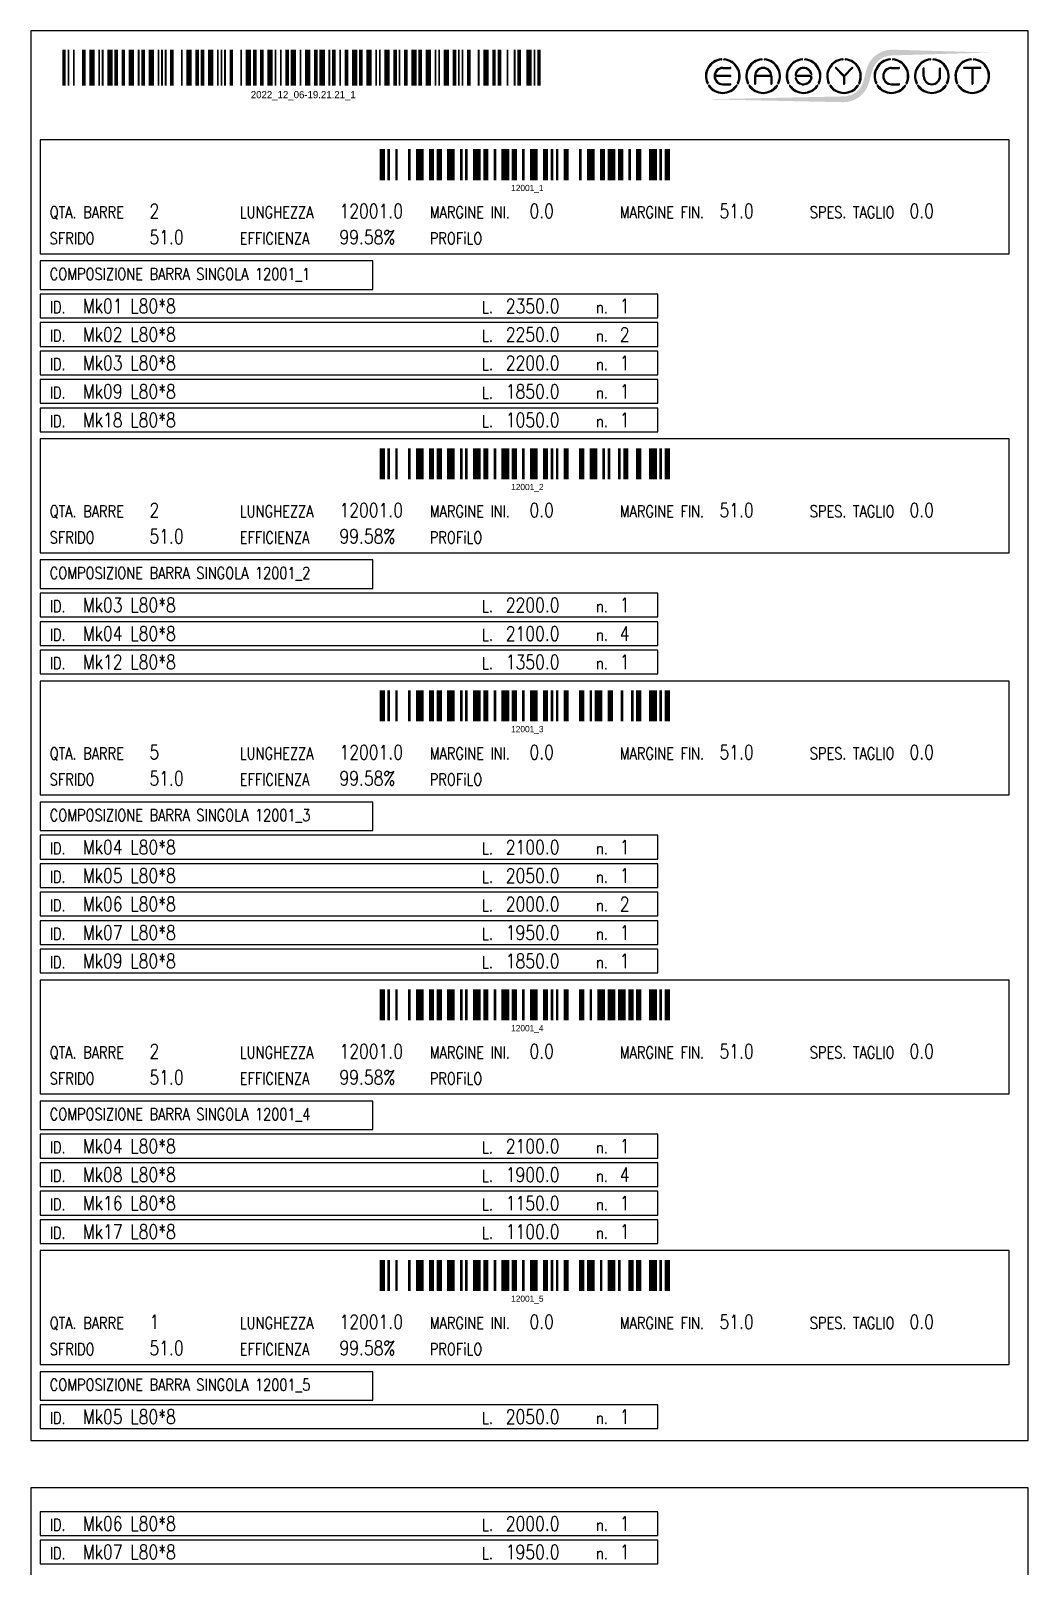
# Model space of a CAD drawing. Header units: millimetres. Extents: x -56 to 421004, y -1 to 91234.
# Drawn here: x 314516 to 326691, y 72382 to 91137 of the extents above; entities that cross this region are included whole.
import ezdxf
from ezdxf.enums import TextEntityAlignment as Align

# ---------------------------------------------------------------- set-up
doc = ezdxf.new("R2010")
doc.units = ezdxf.units.MM
doc.styles.add('EasyCutStyle', font='romans.shx', dxfattribs={"width": 0.8})

# ---------------------------------------------------------------- blocks, each defined once
blk = doc.blocks.new('Logo')
h = blk.add_hatch(color=256)
h.set_gradient(color1=(255, 0, 0), color2=(255, 255, 0), tint=1)
h.paths.add_polyline_path([(20.5, 4.4, -0.339454), (37.1, 17.2), (118.6, 19.6), (37.1, 22, 0.339454), (15.8, 5.7), (13.2, -4.2, -0.339454), (-3.4, -16.9), (-118.2, -19.3), (-3.4, -21.7, 0.339454), (17.8, -5.4)])
for color, points in [(140, [(-115.9, -5.7, -1), (-116.7, -6.1, -0.520567), (-104.9, 14.3, -1), (-104.9, 13.5, 0.520567)]), (140, [(-91.4, -5.7, 1), (-90.6, -6.1, 0.520567), (-102.4, 14.3, 0.916853), (-102.6, 13.5, 0.043377), (-102.5, 13.5, -0.520567)]), (140, [(-82.3, -5.7, -1), (-83.1, -6.1, -0.520567), (-71.3, 14.3, -1), (-71.3, 13.5, 0.520567)]), (140, [(-57.8, -5.7, 1), (-57, -6.1, 0.520567), (-68.8, 14.3, 1), (-68.9, 13.5, -0.520567)]), (140, [(-48.7, -5.7, -1), (-49.5, -6.1, -0.520567), (-37.7, 14.3, -1), (-37.7, 13.5, 0.520567)]), (140, [(-24.2, -5.7, 1), (-23.4, -6.1, 0.520567), (-35.2, 14.3, 1), (-35.3, 13.5, -0.520567)]), (140, [(-15.1, -5.7, -1), (-15.9, -6.1, -0.520567), (-4.1, 14.3, -1), (-4.1, 13.5, 0.520567)]), (140, [(9.4, -5.7, 1), (10.2, -6.1, 0.520567), (-1.6, 14.3, 1), (-1.7, 13.5, -0.520567)]), (140, [(24.2, -5.7, -1), (23.4, -6.1, -0.520567), (35.2, 14.3, -1), (35.3, 13.5, 0.520567)]), (140, [(48.7, -5.7, 1), (49.5, -6.1, 0.520567), (37.7, 14.3, 1), (37.7, 13.5, -0.520567)]), (140, [(57.8, -5.7, -1), (57, -6.1, -0.520567), (68.8, 14.3, -1), (68.9, 13.5, 0.520567)]), (140, [(82.3, -5.7, 1), (83.1, -6.1, 0.520567), (71.3, 14.3, 1), (71.3, 13.5, -0.520567)]), (140, [(91.4, -5.7, -1), (90.6, -6.1, -0.520567), (102.4, 14.3, -1), (102.5, 13.5, 0.520567)]), (140, [(115.9, -5.7, 1), (116.7, -6.1, 0.520567), (104.9, 14.3, 1), (104.9, 13.5, -0.520567)]), (256, [(-97.3, 0.4), (-110, 0.4, -0.394366), (-103.7, 6.3), (-97.3, 6.3, 1), (-97.3, 7.2), (-103.7, 7.2, 1), (-103.7, -7.2), (-97.3, -7.2, 1), (-97.3, -6.3), (-103.7, -6.3, -0.394366), (-110, -0.4), (-97.3, -0.4, 1)]), (256, [(-31.2, -0.4, -0.486114), (-30.3, -1.5, -0.776377), (-42.6, -1.6, 1), (-43.4, -1.9, 0.776377), (-29.5, -1.7, 0.486114), (-31.2, 0.4), (-41.8, 0.4, -0.486114), (-42.6, 1.5, -0.776377), (-30.4, 1.6, 1), (-29.5, 1.9, 0.776377), (-43.5, 1.7, 0.486114), (-41.8, -0.4)]), (256, [(-9.3, 7.1, 1), (-10, 6.5), (-3.3, -0.2), (-3.3, -6.3, 1), (-2.4, -6.3), (-2.4, -0.2), (4.2, 6.5, 1), (3.6, 7.1), (-2.9, 0.6)]), (256, [(36.5, -7.2), (42.8, -7.2, 1), (42.8, -6.3), (36.5, -6.3, -1), (36.5, 6.3), (42.8, 6.3, 1), (42.8, 7.2), (36.5, 7.2, 1)]), (256, [(63.7, 0), (63.7, 6.3, 1), (62.9, 6.3), (62.9, 0, 1), (77.3, 0), (77.3, 6.3, 1), (76.4, 6.3), (76.4, 0, -1)]), (256, [(96.9, 7.2, 1), (96.9, 6.3), (103.2, 6.3), (103.2, -6.3, 1), (104.1, -6.3), (104.1, 6.3), (110.4, 6.3, 1), (110.4, 7.2)]), (140, [(-91.9, -8.3, 1), (-92.6, -7.8, -0.520567), (-114.8, -7.8, 1), (-115.5, -8.3, 0.520567)]), (140, [(-58.3, -8.3, 1), (-59, -7.8, -0.520567), (-81.2, -7.8, 1), (-81.9, -8.3, 0.520567)]), (140, [(-24.7, -8.3, 1), (-25.4, -7.8, -0.520567), (-47.6, -7.8, 1), (-48.3, -8.3, 0.520567)]), (140, [(8.9, -8.3, 1), (8.2, -7.8, -0.520567), (-14, -7.8, 1), (-14.7, -8.3, 0.520567)]), (140, [(48.3, -8.3, 1), (47.6, -7.8, -0.520567), (25.4, -7.8, 1), (24.7, -8.3, 0.520567)]), (140, [(81.9, -8.3, 1), (81.2, -7.8, -0.520567), (59, -7.8, 1), (58.3, -8.3, 0.520567)]), (140, [(115.5, -8.3, 1), (114.8, -7.8, -0.520567), (92.6, -7.8, 1), (91.9, -8.3, 0.520567)])]:
    blk.add_hatch(color=color).paths.add_polyline_path(points)
h = blk.add_hatch(color=256)
h.paths.add_polyline_path([(-63.7, -0.4), (-63.7, -6.3, 1), (-62.9, -6.3), (-62.9, 0, 1), (-77.3, 0), (-77.3, -6.3, 1), (-76.4, -6.3), (-76.4, -0.4)])
h.paths.add_polyline_path([(-76.4, 0.4, -0.933992), (-63.8, 0.4)], flags=16)
for p, q in [((-97.3, 0.4), (-110, 0.4)), ((-103.7, 7.2), (-97.3, 7.2)), ((-103.7, 6.3), (-97.3, 6.3)), ((-77.3, 0), (-77.3, -6.3)), ((-63.8, 0.4), (-76.4, 0.4)), ((-62.9, 0), (-62.9, -6.3)), ((-31.2, 0.4), (-41.8, 0.4)), ((-3.3, -0.2), (-10, 6.5)), ((-2.9, 0.6), (-9.3, 7.1)), ((-2.9, 0.6), (3.6, 7.1)), ((-2.4, -0.2), (4.2, 6.5)), ((36.5, 7.2), (42.8, 7.2)), ((36.5, 6.3), (42.8, 6.3)), ((62.9, 0), (62.9, 6.3)), ((63.7, 0), (63.7, 6.3)), ((76.4, 0), (76.4, 6.3)), ((77.3, 0), (77.3, 6.3)), ((110.4, 7.2), (96.9, 7.2)), ((103.2, 6.3), (96.9, 6.3)), ((103.2, 6.3), (103.2, -6.3)), ((104.1, 6.3), (104.1, -6.3)), ((110.4, 6.3), (104.1, 6.3)), ((-97.3, -0.4), (-110, -0.4)), ((-103.7, -6.3), (-97.3, -6.3)), ((-103.7, -7.2), (-97.3, -7.2)), ((-76.4, -0.4), (-76.4, -6.3)), ((-63.7, -0.4), (-76.4, -0.4)), ((-63.7, -0.4), (-63.7, -6.3)), ((-31.2, -0.4), (-41.8, -0.4)), ((-3.3, -0.2), (-3.3, -6.3)), ((-2.4, -0.2), (-2.4, -6.3)), ((36.5, -6.3), (42.8, -6.3)), ((36.5, -7.2), (42.8, -7.2))]:
    blk.add_line(p, q)
at = {"color": 140}
for centre, radius, start, end in [((-103.7, 0), 14.4, 95, 205), ((-103.7, 0), 13.5, 95, 205), ((-104.9, 13.9), 0.432, 275, 95), ((-102.5, 13.9), 0.432, 85, 265), ((-103.7, 0), 13.5, 335, 85), ((-103.7, 0), 14.4, 335, 85), ((-70.1, 0), 14.4, 95, 205), ((-70.1, 0), 13.5, 95, 205), ((-71.3, 13.9), 0.432, 275, 95), ((-68.9, 13.9), 0.432, 85, 265), ((-70.1, 0), 13.5, 335, 85), ((-70.1, 0), 14.4, 335, 85), ((-36.5, 0), 14.4, 95, 205), ((-36.5, 0), 13.5, 95, 205), ((-37.7, 13.9), 0.432, 275, 95), ((-35.3, 13.9), 0.432, 85, 265), ((-36.5, 0), 13.5, 335, 85), ((-36.5, 0), 14.4, 335, 85), ((-2.9, 0), 14.4, 95, 205), ((-2.9, 0), 13.5, 95, 205), ((-4.1, 13.9), 0.432, 275, 95), ((-1.7, 13.9), 0.432, 85, 265), ((-2.9, 0), 13.5, 335, 85), ((-2.9, 0), 14.4, 335, 85), ((36.5, 0), 14.4, 95, 205), ((36.5, 0), 13.5, 95, 205), ((35.3, 13.9), 0.432, 275, 95), ((37.7, 13.9), 0.432, 85, 265), ((36.5, 0), 14.4, 335, 85), ((36.5, 0), 13.5, 335, 85), ((70.1, 0), 14.4, 95, 205), ((70.1, 0), 13.5, 95, 205), ((68.9, 13.9), 0.432, 275, 95), ((71.3, 13.9), 0.432, 85, 265), ((70.1, 0), 14.4, 335, 85), ((70.1, 0), 13.5, 335, 85), ((103.7, 0), 14.4, 95, 205), ((103.7, 0), 13.5, 95, 205), ((102.5, 13.9), 0.432, 275, 95), ((104.9, 13.9), 0.432, 85, 265), ((103.7, 0), 14.4, 335, 85), ((103.7, 0), 13.5, 335, 85), ((-116.3, -5.9), 0.432, 205, 25), ((-115.1, -8), 0.432, 35, 215), ((-103.7, 0), 14.4, 215, 325), ((-103.7, 0), 13.5, 215, 325), ((-92.2, -8), 0.432, 325, 145), ((-91, -5.9), 0.432, 155, 335), ((-82.7, -5.9), 0.432, 205, 25), ((-81.5, -8), 0.432, 35, 215), ((-70.1, 0), 14.4, 215, 325), ((-70.1, 0), 13.5, 215, 325), ((-58.6, -8), 0.432, 325, 145), ((-57.4, -5.9), 0.432, 155, 335), ((-49.1, -5.9), 0.432, 205, 25), ((-47.9, -8), 0.432, 35, 215), ((-36.5, 0), 14.4, 215, 325), ((-36.5, 0), 13.5, 215, 325), ((-25, -8), 0.432, 325, 145), ((-23.8, -5.9), 0.432, 155, 335), ((-15.5, -5.9), 0.432, 205, 25), ((-14.3, -8), 0.432, 35, 215), ((-2.9, 0), 14.4, 215, 325), ((-2.9, 0), 13.5, 215, 325), ((8.6, -8), 0.432, 325, 145), ((9.8, -5.9), 0.432, 155, 335), ((23.8, -5.9), 0.432, 205, 25), ((25, -8), 0.432, 35, 215), ((36.5, 0), 14.4, 215, 325), ((36.5, 0), 13.5, 215, 325), ((47.9, -8), 0.432, 325, 145), ((49.1, -5.9), 0.432, 155, 335), ((57.4, -5.9), 0.432, 205, 25), ((58.6, -8), 0.432, 35, 215), ((70.1, 0), 14.4, 215, 325), ((70.1, 0), 13.5, 215, 325), ((81.5, -8), 0.432, 325, 145), ((82.7, -5.9), 0.432, 155, 335), ((91, -5.9), 0.432, 205, 25), ((92.2, -8), 0.432, 35, 215), ((103.7, 0), 14.4, 215, 325), ((103.7, 0), 13.5, 215, 325), ((115.1, -8), 0.432, 325, 145), ((116.3, -5.9), 0.432, 155, 335)]:
    blk.add_arc(centre, radius, start, end, dxfattribs=at)
for centre, radius, start, end in [((-103.7, 0), 7.2, 90, 270), ((-103.7, 0), 6.34, 90, 176.0904), ((-97.3, 6.8), 0.432, 270, 90), ((-97.3, 0), 0.432, 270, 90), ((-70.1, 0), 7.2, 0, 180), ((-70.1, 0), 6.34, 3.9096, 176.0904), ((-36.5, 0), 7.2, 15, 166.2998), ((-41.8, 1.3), 1.73, 166.2998, 270), ((-41.8, 1.3), 0.864, 166.2998, 270), ((-36.5, 0), 6.34, 15, 166.2998), ((-31.2, -1.3), 1.73, 346.2998, 90), ((-29.9, 1.8), 0.432, 195, 15), ((-9.6, 6.8), 0.432, 45, 225), ((3.9, 6.8), 0.432, 315, 135), ((36.5, 0), 7.2, 90, 270), ((36.5, 0), 6.34, 90, 270), ((42.8, 6.8), 0.432, 270, 90), ((63.3, 6.3), 0.432, 0, 180), ((70.1, 0), 7.2, 180, 0), ((70.1, 0), 6.34, 180, 0), ((76.8, 6.3), 0.432, 0, 180), ((96.9, 6.8), 0.432, 90, 270), ((110.4, 6.8), 0.432, 270, 90), ((-103.7, 0), 6.34, 183.9096, 270), ((-97.3, -6.8), 0.432, 270, 90), ((-76.8, -6.3), 0.432, 180, 0), ((-63.3, -6.3), 0.432, 180, 0), ((-43, -1.8), 0.432, 15, 195), ((-36.5, 0), 7.2, 195, 346.2998), ((-36.5, 0), 6.34, 195, 346.2998), ((-31.2, -1.3), 0.864, 346.2998, 90), ((-2.9, -6.3), 0.432, 180, 0), ((42.8, -6.8), 0.432, 270, 90), ((103.7, -6.3), 0.432, 180, 0)]:
    blk.add_arc(centre, radius, start, end)
blk = doc.blocks.new('BARCODE128_2022_12_06-19.21.21_1')
at = {"linetype": 'Continuous'}
for points, const_width in [([(1, 0), (1, 20)], 2), ([(3.5, 0), (3.5, 20)], 1), ([(6.5, 0), (6.5, 20)], 1), ([(12, 0), (12, 20)], 2), ([(16.5, 0), (16.5, 20)], 3), ([(20.5, 0), (20.5, 20)], 1), ([(22.5, 0), (22.5, 20)], 1), ([(26.5, 0), (26.5, 20)], 3), ([(30, 0), (30, 20)], 2), ([(34, 0), (34, 20)], 2), ([(38.5, 0), (38.5, 20)], 3), ([(42.5, 0), (42.5, 20)], 1), ([(45, 0), (45, 20)], 2), ([(49.5, 0), (49.5, 20)], 3), ([(53.5, 0), (53.5, 20)], 1), ([(55.5, 0), (55.5, 20)], 1), ([(57.5, 0), (57.5, 20)], 1), ([(61, 0), (61, 20)], 2), ([(66.5, 0), (66.5, 20)], 1), ([(70.5, 0), (70.5, 20)], 3), ([(75, 0), (75, 20)], 2), ([(78, 0), (78, 20)], 2), ([(82.5, 0), (82.5, 20)], 3), ([(86.5, 0), (86.5, 20)], 1), ([(88.5, 0), (88.5, 20)], 1), ([(90.5, 0), (90.5, 20)], 1), ([(94, 0), (94, 20)], 2), ([(99.5, 0), (99.5, 20)], 1), ([(103.5, 0), (103.5, 20)], 3), ([(107, 0), (107, 20)], 2), ([(111, 0), (111, 20)], 2), ([(115.5, 0), (115.5, 20)], 3), ([(118.5, 0), (118.5, 20)], 1), ([(121.5, 0), (121.5, 20)], 1), ([(125, 0), (125, 20)], 2), ([(128.5, 0), (128.5, 20)], 3), ([(132.5, 0), (132.5, 20)], 1), ([(136.5, 0), (136.5, 20)], 3), ([(141, 0), (141, 20)], 2), ([(144.5, 0), (144.5, 20)], 3), ([(148.5, 0), (148.5, 20)], 1), ([(151, 0), (151, 20)], 2), ([(154.5, 0), (154.5, 20)], 1), ([(158, 0), (158, 20)], 2), ([(162.5, 0), (162.5, 20)], 3), ([(166, 0), (166, 20)], 2), ([(170.5, 0), (170.5, 20)], 3), ([(174.5, 0), (174.5, 20)], 1), ([(176.5, 0), (176.5, 20)], 1), ([(180.5, 0), (180.5, 20)], 3), ([(185, 0), (185, 20)], 2), ([(187.5, 0), (187.5, 20)], 1), ([(191, 0), (191, 20)], 2), ([(195.5, 0), (195.5, 20)], 3), ([(199, 0), (199, 20)], 2), ([(203.5, 0), (203.5, 20)], 3), ([(207.5, 0), (207.5, 20)], 1), ([(209.5, 0), (209.5, 20)], 1), ([(213.5, 0), (213.5, 20)], 3), ([(218, 0), (218, 20)], 2), ([(220.5, 0), (220.5, 20)], 1), ([(222.5, 0), (222.5, 20)], 1), ([(226, 0), (226, 20)], 2), ([(231.5, 0), (231.5, 20)], 1), ([(235.5, 0), (235.5, 20)], 3), ([(240, 0), (240, 20)], 2), ([(243, 0), (243, 20)], 2), ([(247.5, 0), (247.5, 20)], 1), ([(251.5, 0), (251.5, 20)], 1), ([(254, 0), (254, 20)], 2), ([(259.5, 0), (259.5, 20)], 3), ([(262.5, 0), (262.5, 20)], 1), ([(265, 0), (265, 20)], 2)]:
    blk.add_lwpolyline(points, dxfattribs=dict(at, const_width=const_width))
blk.add_text('2022_12_06-19.21.21_1', height=4).set_placement((134, -7), align=Align.CENTER)
blk = doc.blocks.new('BARCODE128_12001_1')
at = {"linetype": 'Continuous'}
for points, const_width in [([(1, 0), (1, 12)], 2), ([(3.5, 0), (3.5, 12)], 1), ([(6.5, 0), (6.5, 12)], 1), ([(11.5, 0), (11.5, 12)], 1), ([(15.5, 0), (15.5, 12)], 3), ([(20, 0), (20, 12)], 2), ([(23, 0), (23, 12)], 2), ([(27.5, 0), (27.5, 12)], 3), ([(31.5, 0), (31.5, 12)], 1), ([(33.5, 0), (33.5, 12)], 1), ([(37.5, 0), (37.5, 12)], 3), ([(41, 0), (41, 12)], 2), ([(44.5, 0), (44.5, 12)], 1), ([(48.5, 0), (48.5, 12)], 3), ([(52, 0), (52, 12)], 2), ([(55.5, 0), (55.5, 12)], 1), ([(59.5, 0), (59.5, 12)], 3), ([(64, 0), (64, 12)], 2), ([(66.5, 0), (66.5, 12)], 1), ([(68.5, 0), (68.5, 12)], 1), ([(72, 0), (72, 12)], 2), ([(77.5, 0), (77.5, 12)], 1), ([(81.5, 0), (81.5, 12)], 3), ([(86, 0), (86, 12)], 2), ([(89.5, 0), (89.5, 12)], 3), ([(93, 0), (93, 12)], 2), ([(96.5, 0), (96.5, 12)], 1), ([(100, 0), (100, 12)], 2), ([(105.5, 0), (105.5, 12)], 3), ([(108.5, 0), (108.5, 12)], 1), ([(111, 0), (111, 12)], 2)]:
    blk.add_lwpolyline(points, dxfattribs=dict(at, const_width=const_width))
blk.add_text('12001_1', height=2.4).set_placement((57, -4.2), align=Align.CENTER)
blk = doc.blocks.new('BARCODE128_12001_2')
at = {"linetype": 'Continuous'}
for points, const_width in [([(1, 0), (1, 12)], 2), ([(3.5, 0), (3.5, 12)], 1), ([(6.5, 0), (6.5, 12)], 1), ([(11.5, 0), (11.5, 12)], 1), ([(15.5, 0), (15.5, 12)], 3), ([(20, 0), (20, 12)], 2), ([(23, 0), (23, 12)], 2), ([(27.5, 0), (27.5, 12)], 3), ([(31.5, 0), (31.5, 12)], 1), ([(33.5, 0), (33.5, 12)], 1), ([(37.5, 0), (37.5, 12)], 3), ([(41, 0), (41, 12)], 2), ([(44.5, 0), (44.5, 12)], 1), ([(48.5, 0), (48.5, 12)], 3), ([(52, 0), (52, 12)], 2), ([(55.5, 0), (55.5, 12)], 1), ([(59.5, 0), (59.5, 12)], 3), ([(64, 0), (64, 12)], 2), ([(66.5, 0), (66.5, 12)], 1), ([(68.5, 0), (68.5, 12)], 1), ([(72, 0), (72, 12)], 2), ([(78, 0), (78, 12)], 2), ([(82.5, 0), (82.5, 12)], 3), ([(86.5, 0), (86.5, 12)], 1), ([(88.5, 0), (88.5, 12)], 1), ([(92.5, 0), (92.5, 12)], 1), ([(95, 0), (95, 12)], 2), ([(100, 0), (100, 12)], 2), ([(105.5, 0), (105.5, 12)], 3), ([(108.5, 0), (108.5, 12)], 1), ([(111, 0), (111, 12)], 2)]:
    blk.add_lwpolyline(points, dxfattribs=dict(at, const_width=const_width))
blk.add_text('12001_2', height=2.4).set_placement((57, -4.2), align=Align.CENTER)
blk = doc.blocks.new('BARCODE128_12001_3')
at = {"linetype": 'Continuous'}
for points, const_width in [([(1, 0), (1, 12)], 2), ([(3.5, 0), (3.5, 12)], 1), ([(6.5, 0), (6.5, 12)], 1), ([(11.5, 0), (11.5, 12)], 1), ([(15.5, 0), (15.5, 12)], 3), ([(20, 0), (20, 12)], 2), ([(23, 0), (23, 12)], 2), ([(27.5, 0), (27.5, 12)], 3), ([(31.5, 0), (31.5, 12)], 1), ([(33.5, 0), (33.5, 12)], 1), ([(37.5, 0), (37.5, 12)], 3), ([(41, 0), (41, 12)], 2), ([(44.5, 0), (44.5, 12)], 1), ([(48.5, 0), (48.5, 12)], 3), ([(52, 0), (52, 12)], 2), ([(55.5, 0), (55.5, 12)], 1), ([(59.5, 0), (59.5, 12)], 3), ([(64, 0), (64, 12)], 2), ([(66.5, 0), (66.5, 12)], 1), ([(68.5, 0), (68.5, 12)], 1), ([(72, 0), (72, 12)], 2), ([(78, 0), (78, 12)], 2), ([(81.5, 0), (81.5, 12)], 1), ([(84.5, 0), (84.5, 12)], 3), ([(89, 0), (89, 12)], 2), ([(93.5, 0), (93.5, 12)], 1), ([(97.5, 0), (97.5, 12)], 1), ([(100, 0), (100, 12)], 2), ([(105.5, 0), (105.5, 12)], 3), ([(108.5, 0), (108.5, 12)], 1), ([(111, 0), (111, 12)], 2)]:
    blk.add_lwpolyline(points, dxfattribs=dict(at, const_width=const_width))
blk.add_text('12001_3', height=2.4).set_placement((57, -4.2), align=Align.CENTER)
blk = doc.blocks.new('BARCODE128_12001_4')
at = {"linetype": 'Continuous'}
for points, const_width in [([(1, 0), (1, 12)], 2), ([(3.5, 0), (3.5, 12)], 1), ([(6.5, 0), (6.5, 12)], 1), ([(11.5, 0), (11.5, 12)], 1), ([(15.5, 0), (15.5, 12)], 3), ([(20, 0), (20, 12)], 2), ([(23, 0), (23, 12)], 2), ([(27.5, 0), (27.5, 12)], 3), ([(31.5, 0), (31.5, 12)], 1), ([(33.5, 0), (33.5, 12)], 1), ([(37.5, 0), (37.5, 12)], 3), ([(41, 0), (41, 12)], 2), ([(44.5, 0), (44.5, 12)], 1), ([(48.5, 0), (48.5, 12)], 3), ([(52, 0), (52, 12)], 2), ([(55.5, 0), (55.5, 12)], 1), ([(59.5, 0), (59.5, 12)], 3), ([(64, 0), (64, 12)], 2), ([(66.5, 0), (66.5, 12)], 1), ([(68.5, 0), (68.5, 12)], 1), ([(72, 0), (72, 12)], 2), ([(78, 0), (78, 12)], 2), ([(81.5, 0), (81.5, 12)], 1), ([(85.5, 0), (85.5, 12)], 3), ([(89.5, 0), (89.5, 12)], 3), ([(93.5, 0), (93.5, 12)], 3), ([(97, 0), (97, 12)], 2), ([(100, 0), (100, 12)], 2), ([(105.5, 0), (105.5, 12)], 3), ([(108.5, 0), (108.5, 12)], 1), ([(111, 0), (111, 12)], 2)]:
    blk.add_lwpolyline(points, dxfattribs=dict(at, const_width=const_width))
blk.add_text('12001_4', height=2.4).set_placement((57, -4.2), align=Align.CENTER)
blk = doc.blocks.new('BARCODE128_12001_5')
at = {"linetype": 'Continuous'}
for points, const_width in [([(1, 0), (1, 12)], 2), ([(3.5, 0), (3.5, 12)], 1), ([(6.5, 0), (6.5, 12)], 1), ([(11.5, 0), (11.5, 12)], 1), ([(15.5, 0), (15.5, 12)], 3), ([(20, 0), (20, 12)], 2), ([(23, 0), (23, 12)], 2), ([(27.5, 0), (27.5, 12)], 3), ([(31.5, 0), (31.5, 12)], 1), ([(33.5, 0), (33.5, 12)], 1), ([(37.5, 0), (37.5, 12)], 3), ([(41, 0), (41, 12)], 2), ([(44.5, 0), (44.5, 12)], 1), ([(48.5, 0), (48.5, 12)], 3), ([(52, 0), (52, 12)], 2), ([(55.5, 0), (55.5, 12)], 1), ([(59.5, 0), (59.5, 12)], 3), ([(64, 0), (64, 12)], 2), ([(66.5, 0), (66.5, 12)], 1), ([(68.5, 0), (68.5, 12)], 1), ([(72, 0), (72, 12)], 2), ([(78, 0), (78, 12)], 2), ([(81.5, 0), (81.5, 12)], 3), ([(85.5, 0), (85.5, 12)], 1), ([(89.5, 0), (89.5, 12)], 3), ([(92.5, 0), (92.5, 12)], 1), ([(97, 0), (97, 12)], 2), ([(100, 0), (100, 12)], 2), ([(105.5, 0), (105.5, 12)], 3), ([(108.5, 0), (108.5, 12)], 1), ([(111, 0), (111, 12)], 2)]:
    blk.add_lwpolyline(points, dxfattribs=dict(at, const_width=const_width))
blk.add_text('12001_5', height=2.4).set_placement((57, -4.2), align=Align.CENTER)

msp = doc.modelspace()

# ---------------------------------------------------------------- linework, layer by layer
at = {"color": 5}
for points in [[(314515.65, 73918.09), (326690.57, 73918.09), (326690.57, 91136.9), (314515.65, 91136.9)], [(314631.6, 88412.04), (326458.66, 88412.04), (326458.66, 89803.46), (314631.6, 89803.46)], [(314631.6, 87977.22), (318689.91, 87977.22), (318689.91, 88325.07), (314631.6, 88325.07)], [(314631.6, 87629.36), (322168.45, 87629.36), (322168.45, 87919.24), (314631.6, 87919.24)], [(314631.6, 87281.51), (322168.45, 87281.51), (322168.45, 87571.39), (314631.6, 87571.39)], [(314631.6, 86933.66), (322168.45, 86933.66), (322168.45, 87223.53), (314631.6, 87223.53)], [(314631.6, 86585.8), (322168.45, 86585.8), (322168.45, 86875.68), (314631.6, 86875.68)], [(314631.6, 86237.95), (322168.45, 86237.95), (322168.45, 86527.82), (314631.6, 86527.82)], [(314631.6, 84759.56), (326458.66, 84759.56), (326458.66, 86150.98), (314631.6, 86150.98)], [(314631.6, 84324.74), (318689.91, 84324.74), (318689.91, 84672.6), (314631.6, 84672.6)], [(314631.6, 83976.89), (322168.45, 83976.89), (322168.45, 84266.77), (314631.6, 84266.77)], [(314631.6, 83629.03), (322168.45, 83629.03), (322168.45, 83918.91), (314631.6, 83918.91)], [(314631.6, 83281.18), (322168.45, 83281.18), (322168.45, 83571.06), (314631.6, 83571.06)], [(314631.6, 81802.8), (326458.66, 81802.8), (326458.66, 83194.22), (314631.6, 83194.22)], [(314631.6, 81367.98), (318689.91, 81367.98), (318689.91, 81715.83), (314631.6, 81715.83)], [(314631.6, 81020.12), (322168.45, 81020.12), (322168.45, 81310), (314631.6, 81310)], [(314631.6, 80672.27), (322168.45, 80672.27), (322168.45, 80962.15), (314631.6, 80962.15)], [(314631.6, 80324.41), (322168.45, 80324.41), (322168.45, 80614.29), (314631.6, 80614.29)], [(314631.6, 79976.56), (322168.45, 79976.56), (322168.45, 80266.44), (314631.6, 80266.44)], [(314631.6, 79628.7), (322168.45, 79628.7), (322168.45, 79918.58), (314631.6, 79918.58)], [(314631.6, 78150.32), (326458.66, 78150.32), (326458.66, 79541.74), (314631.6, 79541.74)], [(314631.6, 77715.5), (318689.91, 77715.5), (318689.91, 78063.36), (314631.6, 78063.36)], [(314631.6, 77367.65), (322168.45, 77367.65), (322168.45, 77657.53), (314631.6, 77657.53)], [(314631.6, 77019.79), (322168.45, 77019.79), (322168.45, 77309.67), (314631.6, 77309.67)], [(314631.6, 76671.94), (322168.45, 76671.94), (322168.45, 76961.82), (314631.6, 76961.82)], [(314631.6, 76324.08), (322168.45, 76324.08), (322168.45, 76613.96), (314631.6, 76613.96)], [(314631.6, 74845.7), (326458.66, 74845.7), (326458.66, 76237.12), (314631.6, 76237.12)], [(314631.6, 74410.88), (318689.91, 74410.88), (318689.91, 74758.74), (314631.6, 74758.74)], [(314631.6, 74063.03), (322168.45, 74063.03), (322168.45, 74352.91), (314631.6, 74352.91)], [(314515.65, 56119.52), (326690.57, 56119.52), (326690.57, 73338.33), (314515.65, 73338.33)], [(314631.6, 72758.57), (322168.45, 72758.57), (322168.45, 73048.45), (314631.6, 73048.45)], [(314631.6, 72410.72), (322168.45, 72410.72), (322168.45, 72700.6), (314631.6, 72700.6)]]:
    msp.add_lwpolyline(points, close=True, dxfattribs=at)

# ---------------------------------------------------------------- block references
for name, p, xscale, yscale, zscale in [('BARCODE128_2022_12_06-19.21.21_1', (314899.52, 90465.79), 21.96053030301118, 21.96053030302573, 21.9605303030303), ('Logo', (324484.44, 90582.33), 14.68608530319761, 14.68608530321217, 14.68608530321705), ('BARCODE128_12001_1', (318774.23, 89311.19), 31.62316363636637, 31.62316363636637, 31.62316363636364), ('BARCODE128_12001_2', (318774.23, 85658.71), 31.62316363636637, 31.62316363636637, 31.62316363636364), ('BARCODE128_12001_3', (318774.23, 82701.95), 31.62316363636637, 31.62316363636637, 31.62316363636364), ('BARCODE128_12001_4', (318774.23, 79049.47), 31.62316363636637, 31.62316363636637, 31.62316363636364), ('BARCODE128_12001_5', (318774.23, 75744.85), 31.62316363636637, 31.62316363636637, 31.62316363636364)]:
    msp.add_blockref(name, p, dxfattribs=dict(xscale=xscale, yscale=yscale, zscale=zscale))

# ---------------------------------------------------------------- texts
at = {"color": 1, "style": 'EasyCutStyle', "width": 0.8}
for s, height, p in [('QTA. BARRE', 144.94, (314747.55, 88846.86)), ('LUNGHEZZA', 144.94, (317066.58, 88846.86)), ('MARGINE INI.', 144.9395, (319385.62, 88846.86)), ('MARGINE FIN.', 144.9395, (321704.65, 88846.86)), ('SPES. TAGLIO', 144.9395, (324023.68, 88846.86)), ('SFRIDO', 144.94, (314747.55, 88527.99)), ('EFFICIENZA', 144.94, (317066.58, 88527.99)), ('PROFiLO', 144.94, (319385.62, 88527.99)), ('ID.', 144.94, (314747.55, 87687.34)), ('L.', 144.94, (320023.35, 87687.34)), ('n.', 144.94, (321414.77, 87687.34)), ('ID.', 144.94, (314747.55, 87339.49)), ('L.', 144.94, (320023.35, 87339.49)), ('n.', 144.94, (321414.77, 87339.49)), ('ID.', 144.94, (314747.55, 86991.63)), ('L.', 144.94, (320023.35, 86991.63)), ('n.', 144.94, (321414.77, 86991.63)), ('ID.', 144.94, (314747.55, 86643.78)), ('L.', 144.94, (320023.35, 86643.78)), ('n.', 144.94, (321414.77, 86643.78)), ('ID.', 144.94, (314747.55, 86295.92)), ('L.', 144.94, (320023.35, 86295.92)), ('n.', 144.94, (321414.77, 86295.92)), ('QTA. BARRE', 144.94, (314747.55, 85194.38)), ('LUNGHEZZA', 144.94, (317066.58, 85194.38)), ('MARGINE INI.', 144.9395, (319385.62, 85194.38)), ('MARGINE FIN.', 144.9395, (321704.65, 85194.38)), ('SPES. TAGLIO', 144.9395, (324023.68, 85194.38)), ('SFRIDO', 144.94, (314747.55, 84875.51)), ('EFFICIENZA', 144.94, (317066.58, 84875.51)), ('PROFiLO', 144.94, (319385.62, 84875.51)), ('ID.', 144.94, (314747.55, 84034.87)), ('L.', 144.94, (320023.35, 84034.87)), ('n.', 144.94, (321414.77, 84034.87)), ('ID.', 144.94, (314747.55, 83687.01)), ('L.', 144.94, (320023.35, 83687.01)), ('n.', 144.94, (321414.77, 83687.01)), ('ID.', 144.94, (314747.55, 83339.16)), ('L.', 144.94, (320023.35, 83339.16)), ('n.', 144.94, (321414.77, 83339.16)), ('QTA. BARRE', 144.94, (314747.55, 82237.62)), ('LUNGHEZZA', 144.94, (317066.58, 82237.62)), ('MARGINE INI.', 144.9395, (319385.62, 82237.62)), ('MARGINE FIN.', 144.9395, (321704.65, 82237.62)), ('SPES. TAGLIO', 144.9395, (324023.68, 82237.62)), ('SFRIDO', 144.94, (314747.55, 81918.75)), ('EFFICIENZA', 144.94, (317066.58, 81918.75)), ('PROFiLO', 144.94, (319385.62, 81918.75)), ('ID.', 144.94, (314747.55, 81078.1)), ('L.', 144.94, (320023.35, 81078.1)), ('n.', 144.94, (321414.77, 81078.1)), ('ID.', 144.94, (314747.55, 80730.24)), ('L.', 144.94, (320023.35, 80730.24)), ('n.', 144.94, (321414.77, 80730.24)), ('ID.', 144.94, (314747.55, 80382.39)), ('L.', 144.94, (320023.35, 80382.39)), ('n.', 144.94, (321414.77, 80382.39)), ('ID.', 144.94, (314747.55, 80034.54)), ('L.', 144.94, (320023.35, 80034.54)), ('n.', 144.94, (321414.77, 80034.54)), ('ID.', 144.94, (314747.55, 79686.68)), ('L.', 144.94, (320023.35, 79686.68)), ('n.', 144.94, (321414.77, 79686.68)), ('QTA. BARRE', 144.94, (314747.55, 78585.14)), ('LUNGHEZZA', 144.94, (317066.58, 78585.14)), ('MARGINE INI.', 144.9395, (319385.62, 78585.14)), ('MARGINE FIN.', 144.9395, (321704.65, 78585.14)), ('SPES. TAGLIO', 144.9395, (324023.68, 78585.14)), ('SFRIDO', 144.94, (314747.55, 78266.27)), ('EFFICIENZA', 144.94, (317066.58, 78266.27)), ('PROFiLO', 144.94, (319385.62, 78266.27)), ('ID.', 144.94, (314747.55, 77425.62)), ('L.', 144.94, (320023.35, 77425.62)), ('n.', 144.94, (321414.77, 77425.62)), ('ID.', 144.94, (314747.55, 77077.77)), ('L.', 144.94, (320023.35, 77077.77)), ('n.', 144.94, (321414.77, 77077.77)), ('ID.', 144.94, (314747.55, 76729.91)), ('L.', 144.94, (320023.35, 76729.91)), ('n.', 144.94, (321414.77, 76729.91)), ('ID.', 144.94, (314747.55, 76382.06)), ('L.', 144.94, (320023.35, 76382.06)), ('n.', 144.94, (321414.77, 76382.06)), ('QTA. BARRE', 144.94, (314747.55, 75280.52)), ('LUNGHEZZA', 144.94, (317066.58, 75280.52)), ('MARGINE INI.', 144.9395, (319385.62, 75280.52)), ('MARGINE FIN.', 144.9395, (321704.65, 75280.52)), ('SPES. TAGLIO', 144.9395, (324023.68, 75280.52)), ('SFRIDO', 144.94, (314747.55, 74961.65)), ('EFFICIENZA', 144.94, (317066.58, 74961.65)), ('PROFiLO', 144.94, (319385.62, 74961.65)), ('ID.', 144.94, (314747.55, 74121)), ('L.', 144.94, (320023.35, 74121)), ('n.', 144.94, (321414.77, 74121)), ('ID.', 144.94, (314747.55, 72816.55)), ('L.', 144.94, (320023.35, 72816.55)), ('n.', 144.94, (321414.77, 72816.55)), ('ID.', 144.94, (314747.55, 72468.69)), ('L.', 144.94, (320023.35, 72468.69)), ('n.', 144.94, (321414.77, 72468.69))]:
    msp.add_text(s, height=height, dxfattribs=at).set_placement(p)
at = {"color": 3, "style": 'EasyCutStyle', "width": 0.8}
for s, height, p in [('2', 173.93, (315965.04, 88846.86)), ('12001.0', 173.927, (318284.08, 88846.86)), ('0.0', 173.927, (320603.11, 88846.86)), ('51.0', 173.927, (322922.14, 88846.86)), ('0.0', 173.927, (325241.17, 88846.86)), ('51.0', 173.927, (315965.04, 88527.99)), ('99.58%', 173.927, (318284.08, 88527.99)), ('Mk01 L80*8', 173.927, (315153.38, 87687.34)), ('2350.0', 173.927, (320313.23, 87687.34)), ('1', 173.93, (321704.65, 87687.34)), ('Mk02 L80*8', 173.927, (315153.38, 87339.49)), ('2250.0', 173.927, (320313.23, 87339.49)), ('2', 173.93, (321704.65, 87339.49)), ('Mk03 L80*8', 173.927, (315153.38, 86991.63)), ('2200.0', 173.927, (320313.23, 86991.63)), ('1', 173.93, (321704.65, 86991.63)), ('Mk09 L80*8', 173.927, (315153.38, 86643.78)), ('1850.0', 173.927, (320313.23, 86643.78)), ('1', 173.93, (321704.65, 86643.78)), ('Mk18 L80*8', 173.927, (315153.38, 86295.92)), ('1050.0', 173.927, (320313.23, 86295.92)), ('1', 173.93, (321704.65, 86295.92)), ('2', 173.93, (315965.04, 85194.38)), ('12001.0', 173.927, (318284.08, 85194.38)), ('0.0', 173.927, (320603.11, 85194.38)), ('51.0', 173.927, (322922.14, 85194.38)), ('0.0', 173.927, (325241.17, 85194.38)), ('51.0', 173.927, (315965.04, 84875.51)), ('99.58%', 173.927, (318284.08, 84875.51)), ('Mk03 L80*8', 173.927, (315153.38, 84034.87)), ('2200.0', 173.927, (320313.23, 84034.87)), ('1', 173.93, (321704.65, 84034.87)), ('Mk04 L80*8', 173.927, (315153.38, 83687.01)), ('2100.0', 173.927, (320313.23, 83687.01)), ('4', 173.93, (321704.65, 83687.01)), ('Mk12 L80*8', 173.927, (315153.38, 83339.16)), ('1350.0', 173.927, (320313.23, 83339.16)), ('1', 173.93, (321704.65, 83339.16)), ('5', 173.93, (315965.04, 82237.62)), ('12001.0', 173.927, (318284.08, 82237.62)), ('0.0', 173.927, (320603.11, 82237.62)), ('51.0', 173.927, (322922.14, 82237.62)), ('0.0', 173.927, (325241.17, 82237.62)), ('51.0', 173.927, (315965.04, 81918.75)), ('99.58%', 173.927, (318284.08, 81918.75)), ('Mk04 L80*8', 173.927, (315153.38, 81078.1)), ('2100.0', 173.927, (320313.23, 81078.1)), ('1', 173.93, (321704.65, 81078.1)), ('Mk05 L80*8', 173.927, (315153.38, 80730.24)), ('2050.0', 173.927, (320313.23, 80730.24)), ('1', 173.93, (321704.65, 80730.24)), ('Mk06 L80*8', 173.927, (315153.38, 80382.39)), ('2000.0', 173.927, (320313.23, 80382.39)), ('2', 173.93, (321704.65, 80382.39)), ('Mk07 L80*8', 173.927, (315153.38, 80034.54)), ('1950.0', 173.927, (320313.23, 80034.54)), ('1', 173.93, (321704.65, 80034.54)), ('Mk09 L80*8', 173.927, (315153.38, 79686.68)), ('1850.0', 173.927, (320313.23, 79686.68)), ('1', 173.93, (321704.65, 79686.68)), ('2', 173.93, (315965.04, 78585.14)), ('12001.0', 173.927, (318284.08, 78585.14)), ('0.0', 173.927, (320603.11, 78585.14)), ('51.0', 173.927, (322922.14, 78585.14)), ('0.0', 173.927, (325241.17, 78585.14)), ('51.0', 173.927, (315965.04, 78266.27)), ('99.58%', 173.927, (318284.08, 78266.27)), ('Mk04 L80*8', 173.927, (315153.38, 77425.62)), ('2100.0', 173.927, (320313.23, 77425.62)), ('1', 173.93, (321704.65, 77425.62)), ('Mk08 L80*8', 173.927, (315153.38, 77077.77)), ('1900.0', 173.927, (320313.23, 77077.77)), ('4', 173.93, (321704.65, 77077.77)), ('Mk16 L80*8', 173.927, (315153.38, 76729.91)), ('1150.0', 173.927, (320313.23, 76729.91)), ('1', 173.93, (321704.65, 76729.91)), ('Mk17 L80*8', 173.927, (315153.38, 76382.06)), ('1100.0', 173.927, (320313.23, 76382.06)), ('1', 173.93, (321704.65, 76382.06)), ('1', 173.93, (315965.04, 75280.52)), ('12001.0', 173.927, (318284.08, 75280.52)), ('0.0', 173.927, (320603.11, 75280.52)), ('51.0', 173.927, (322922.14, 75280.52)), ('0.0', 173.927, (325241.17, 75280.52)), ('51.0', 173.927, (315965.04, 74961.65)), ('99.58%', 173.927, (318284.08, 74961.65)), ('Mk05 L80*8', 173.927, (315153.38, 74121)), ('2050.0', 173.927, (320313.23, 74121)), ('1', 173.93, (321704.65, 74121)), ('Mk06 L80*8', 173.927, (315153.38, 72816.55)), ('2000.0', 173.927, (320313.23, 72816.55)), ('1', 173.93, (321704.65, 72816.55)), ('Mk07 L80*8', 173.927, (315153.38, 72468.69)), ('1950.0', 173.927, (320313.23, 72468.69)), ('1', 173.93, (321704.65, 72468.69))]:
    msp.add_text(s, height=height, dxfattribs=at).set_placement(p)
at = {"color": 2, "style": 'EasyCutStyle', "width": 0.8}
for s, p in [('COMPOSIZIONE BARRA SINGOLA 12001_1', (314747.55, 88093.17)), ('COMPOSIZIONE BARRA SINGOLA 12001_2', (314747.55, 84440.7)), ('COMPOSIZIONE BARRA SINGOLA 12001_3', (314747.55, 81483.93)), ('COMPOSIZIONE BARRA SINGOLA 12001_4', (314747.55, 77831.45)), ('COMPOSIZIONE BARRA SINGOLA 12001_5', (314747.55, 74526.83))]:
    msp.add_text(s, height=144.9395, dxfattribs=at).set_placement(p)

doc.saveas('drawing.dxf')
